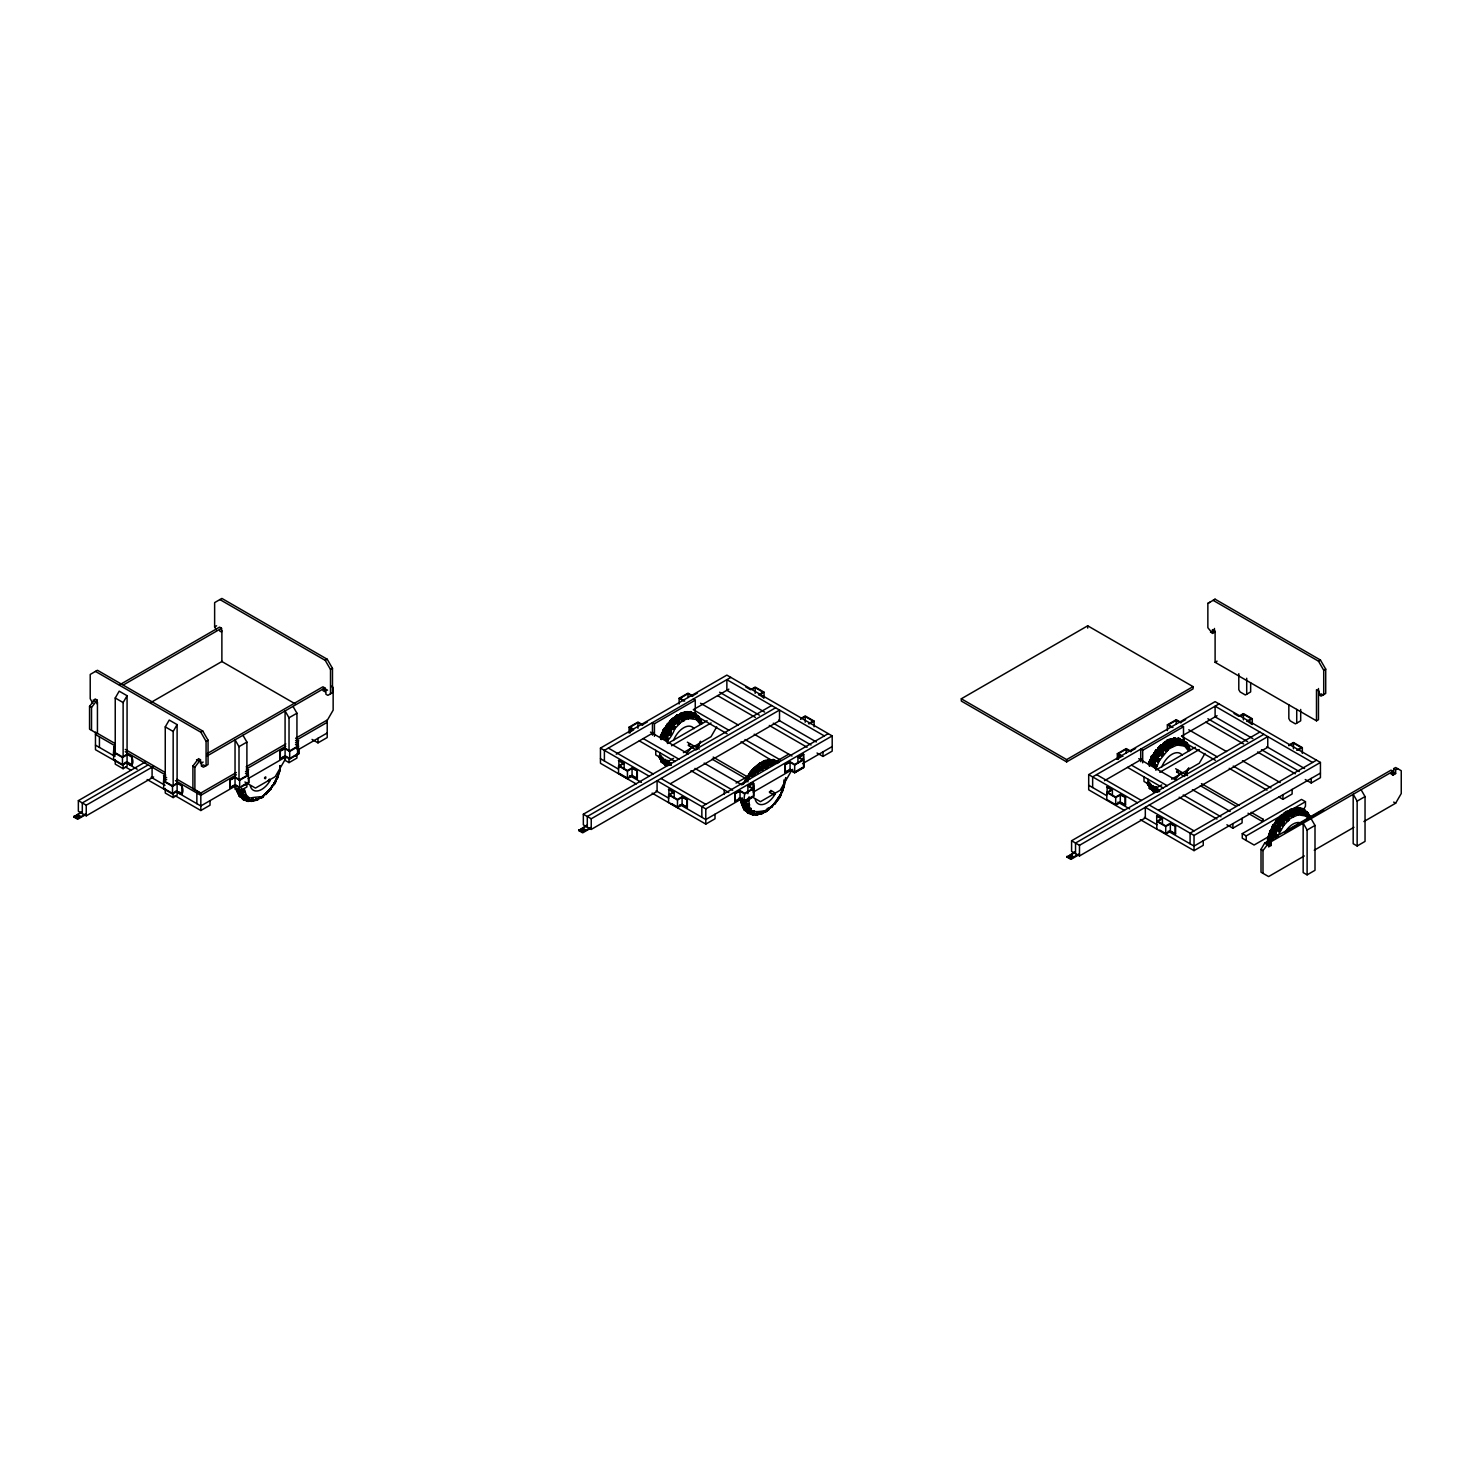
<?xml version="1.0" encoding="UTF-8"?>
<svg xmlns="http://www.w3.org/2000/svg" width="1475" height="1475" viewBox="0 0 1475 1475"><rect width="100%" height="100%" fill="white"/><g stroke="black" fill="none" stroke-linecap="round" stroke-linejoin="round"><path stroke-width="1.5" d="M252.889 801.072L250.916 801.349L253.405 801.091M687 712.222L687.129 713.218L687 712.222L685.008 713.033M1175.243 738.754C1177.732 738.606 1170.339 738.938 1175.114 738.182L1173.104 738.459L1175.593 738.219L1173.252 739.565M1294.589 808.761L1296.58 808.06L1294.054 808.724M1296.212 809.001L1294.22 808.466C1290.607 811.416 1305.449 809.406 1299.346 807.968C1304.324 811.711 1305.172 807.157 1310.408 818.164L1309.726 815.657L1310.759 817.943M668.267 760.676L668.009 761.985L666.184 761.967C670.535 763.976 665.741 757.615 666.073 762.335L668.267 760.676L667.954 762.483L666.073 762.335L666.792 760.27L668.267 760.676L671.199 764.345L669.281 764.843L664.893 759.109M1156.511 787.207L1156.253 788.517L1154.427 788.517C1158.778 790.526 1153.985 784.147 1154.317 788.867L1156.511 787.207L1156.197 789.033L1154.317 788.867L1155.036 786.802L1156.511 787.207L1159.424 790.877L1157.506 791.374L1153.118 785.64M741.058 798.547L741.759 804.354L741.022 799.413L741.003 802.455C743.4 803.101 739.436 800.98 741.022 799.413L742.736 805.11M259.36 798.399C272.58 795.449 245.477 797.33 247.192 799.542L249.164 799.192L249.072 797.625L246.233 794.988L244.149 788.553M669.484 763.349L669.207 765.23L671.199 764.898L671.107 763.312L669.484 763.349L669.207 765.23M741.151 800.151L741.058 802.4L742.331 802.363M1157.727 789.899L1157.451 791.762L1159.442 791.43L1159.35 789.844L1157.727 789.899L1157.451 791.762M666.718 764.677L665.096 763.165L664.819 764.419L666.718 764.677L665.096 763.165L664.819 764.419L668.507 765.47M1152.713 791.559L1154.667 791.872L1149.633 788.092L1147.993 782.358L1151.09 789.217L1149.338 788.424L1149.726 787.3L1154.206 791.891L1152.971 791.19M1187.301 746.055L1185.697 742.57L1187.449 743.363L1187.043 744.488L1182.323 739.51L1184.278 740.634L1182.102 739.915L1184.075 740.229L1176.036 738.68L1181.77 741.427C1181.346 738.514 1185.882 742.607 1181.825 740.579L1183.724 740.837M701.473 724.078C702.34 713.292 679.477 714.25 673.301 727.175C671.494 730.826 676.158 729.037 675.292 726.677L673.301 727.175L666.073 739.565L666.737 741.483L668.249 740.21L668.009 738.256L666.073 739.565L668.009 738.256L666.184 739.51L666.737 741.483L668.249 740.21L667.954 738.33L667.364 743.05M278.959 771.112L279.439 772.365L280.066 769.249L276.765 778.523L278.203 776.919L277.964 775.426L273.576 784.553L275.069 783.446L275.272 781.603L269.556 789.973L270.976 789.42L271.64 787.373L264.984 794.417L266.219 794.435L267.307 792.352L260.374 798.086L262.827 796.666C242.398 806.972 239.448 794.232 244.186 800.04L238.858 795.375L236.424 787.871M784.258 781.861C780.717 795.394 783.52 799.192 761.635 813.131L763.608 812.448L761.635 813.131M1268.592 837.118L1267.246 843.239M673.301 727.175L673.172 729.314L674.923 728.632L673.116 729.388L673.301 727.175C678.924 724.446 666.94 745.447 666.184 739.51M1306.868 812.817L1308.417 813.204L1308.012 814.329L1306.666 812.412L1308.417 813.204M1181.899 741.04L1181.77 741.427M1302.868 810.881L1304.582 811.545M277.853 776.827L277.964 775.426L277.263 778.708L278.498 775.555L276.765 778.523L279.881 769.858L279.808 765.672L279.881 769.858M1269.625 832.066L1270.215 830.702L1269.514 833.983L1271.727 829.319M686.188 713.236L686.926 712.333L684.216 713.457L685.008 712.093L686.834 712.757L679.533 714.822L674.112 718.767L664.727 730.457L661.206 739.491L670.295 724.815L675.347 719.487L686.926 712.333L685.008 712.093C681.376 715.025 696.237 713.015 690.134 711.577C695.168 715.209 696.808 711.024 701.897 723.561L697.454 716.02L699.205 716.832C699.205 719.874 695.665 713.808 699.205 716.832M1174.432 739.768L1175.169 738.883L1172.459 739.989L1173.252 738.625L1175.077 739.288L1167.776 741.353L1162.355 745.317L1152.971 756.988L1149.449 766.041L1158.539 751.365L1163.591 746.018L1175.169 738.883L1173.252 738.625C1169.62 741.575 1184.48 739.565 1178.378 738.127L1177.603 739.03L1183.817 740.597L1187.652 744.193L1190.141 750.093L1185.697 742.57L1187.449 743.363M662.386 738.09L662.847 736.007L662.625 738.09L662.57 735.951L661.095 737.334L661.206 739.491L662.847 736.007L661.39 737.389M1150.629 764.622L1151.09 762.538L1150.869 764.64L1150.813 762.483L1149.338 763.884L1149.449 766.041L1151.09 762.538L1149.633 763.921M1271.597 834.463L1270.418 835.883L1271.8 832.342L1270.418 835.883L1271.597 834.463C1273.036 826.756 1269.625 848.697 1268.187 840.861L1269.662 839.404L1268.961 842.815L1268.518 840.805C1271.819 827.254 1280.521 813.702 1294.165 808.89L1296.138 808.724L1294.22 809.406M277.152 778.081L275.493 781.51L275.714 779.427M698.837 743.677L697.528 747.198L699.168 743.769L697.528 747.198L699.168 743.769L697.214 747.051L698.062 745.225M1187.08 770.208L1185.771 773.73L1187.412 770.3L1185.771 773.73L1187.412 770.3L1185.457 773.601L1186.287 771.775M700.441 719.947L701.178 721.791L700.514 719.265L701.547 721.552L700.791 719.671L701.178 721.791L699.851 720.261M1309.653 816.32L1310.113 817.722M279.789 770.3L280.232 766.17M744.396 782.93L745.723 779.408L744.082 782.838M749.134 796.795L747.77 801.533L746.387 800.372L747.88 798.399L748.821 799.634L749.374 805.147L748.728 806.548L747.069 805.866L748.194 803.783L749.429 804.631C747.567 818.09 772.181 807.028 766.097 811.748L764.327 811.987M771.112 791.19C763.608 792.296 783.76 797.588 770.835 790.379M784.497 784.718L783.465 788.203C785.511 779.63 783.096 792.075 783.391 786.083L782.856 790.176L785.198 780.238M1267.67 843.718L1267.633 841.598L1267.67 843.718C1265.882 823.271 1297.963 800.317 1304.785 810.457M1268.039 845.249L1269.662 839.404L1268.187 840.861L1268.648 842.926L1269.477 841.617M1270.491 841.838L1270.141 845.157L1271.284 843.7M240.609 796.574L239.466 795.062L240.812 796.998L239.061 796.205L237.715 790.139L240.609 796.574L243.928 799.671M676.564 716.647L675.439 716.352L678.113 715.467L677.136 714.859L675.697 716.85L684.308 712.333L675.439 716.352L678.906 714.619L668.507 723.838L660.892 737.039L664.248 728.171L660.302 737.611L661.501 734.495L660.302 737.611L661.501 734.495L660.413 735.693M742.773 799.69L742.349 800.796C739.731 796.445 743.824 804.281 742.017 797.828L743.087 806.641L741.925 805.092C742.644 800.483 748.341 814.347 744.045 809.793L744.451 808.65L748.913 813.241C755.218 816.394 762.335 813.905 767.811 810.254L765.986 811.379M745.576 810.162L744.451 808.65L744.045 809.793L742.257 804.834L741.538 798.989L742.017 801.017L742.478 799.892M1270.104 833.412L1273.46 824.562L1271.727 827.549L1273.46 824.562L1273.146 826.369C1274.345 822.276 1284.891 810.918 1281.148 816.413L1279.839 816.615L1282.199 814.513L1280.171 817.058L1282.494 814.993L1280.724 815.841M1308.012 814.329L1310.206 818.164L1306.002 813.573C1294.349 809.038 1283.987 820.469 1278.493 829.466C1275.23 829.688 1275.949 841.248 1275.396 835.901L1277.221 834.629C1277.645 839.552 1277.793 831.605 1275.303 835.938L1277.166 834.703L1277.479 836.436L1284.024 825.097L1288.542 820.358L1289.15 818.533L1287.269 818.441L1286.661 820.801L1293.28 816.91L1294.073 815.325L1292.358 814.716L1291.399 816.984L1292.948 817.168L1298 814.901L1298.885 813.647L1297.465 812.541L1296.23 814.569L1305.578 815.933L1308.417 818.551L1309.431 816.228L1309.726 818.367M665.962 731.158L666.221 729.074L664.266 732.43L666.221 729.074L664.266 732.43L665.76 731.047M1154.206 757.707L1154.464 755.606L1152.51 758.98L1154.464 755.606L1152.51 758.98L1154.003 757.578M1274.972 827.42L1273.478 828.821L1275.432 825.447L1273.681 826.682L1273.718 828.913L1275.635 825.594L1271.837 834.481M1295.4 809.609L1296.138 808.724L1293.428 809.83L1294.22 808.466L1296.046 809.13L1288.007 812.541L1288.726 810.808C1295.622 809.185 1279.857 820.764 1283.213 814.827L1285.241 814.2L1275.174 827.549M238.231 792.241L237.401 790.397L238.12 793.052L236.94 791.503C236.996 787.484 238.968 796.26 237.272 791.245M660.247 757.947L659.436 756.085L660.136 758.74L658.975 757.191C659.694 752.6 665.391 766.465 661.095 761.893L661.501 760.768L666.221 765.746L661.39 761.561L659.749 755.827C657.703 756.822 662.128 760.492 659.307 756.933M743.953 806.364L743.031 806.751L742.386 803.986L743.492 805.534M1148.49 784.479L1147.679 782.617L1148.38 785.272L1147.2 783.741C1147.255 779.722 1149.228 788.48 1147.55 783.465M247.468 797.662C247.062 802.603 240.628 791.098 241.771 788.369M1300.378 810.254L1299.346 811.508L1300.378 810.254L1298.664 809.498L1297.705 810.826L1299.346 811.508L1300.286 809.867M1299.143 808.742L1301.042 808.927L1297.004 808.521L1298.535 808.208M1268.039 837.044L1267.412 840.142M274.35 783.041L274.018 784.847L275.751 781.842L269.759 789.18M277.872 776.587L273.576 784.553L275.272 781.603M779.925 796.961L780.736 795.431L778.56 798.141L782.119 791.669L781.013 793.126M785.382 779.814L785.806 777.602M753.651 814.292L751.42 814.053M772.55 760.197L774.781 760.436L772.55 760.197C773.803 760.381 776.311 760.953 773.084 759.478L774.652 760.602L773.084 759.478L772.31 760.399L774.836 760.197L767.166 761.34L767.959 759.994C774.596 759.883 758.74 766.889 762.464 762.335C769.36 760.694 753.596 772.273 756.952 766.336L758.98 765.709L751.088 775.887M675.2 726.806L674.794 728.724L679.33 723.967L679.938 722.16L678.058 722.049L677.449 724.428L684.068 720.519L684.842 718.952L683.146 718.325L682.188 720.611L688.788 718.509L689.673 717.274L688.253 716.168L687.018 718.196L696.366 719.542L700.109 724.151M700.514 741.243L697.085 749.134M1188.758 767.774L1185.328 775.684M769.784 760.639C760.768 760.197 752.508 771.019 747.678 778.339L747.456 780.441L749.171 776.956L747.419 778.192L747.456 780.441L749.374 777.122L746.018 781.805M757.873 771.812L758.39 769.655L757.873 771.812L758.39 769.655L756.38 770.282L755.938 772.476L757.873 771.812C762.722 766.576 770.153 761.229 777.583 763.423M251.432 800.28L253.995 799.966M670.295 724.815L670.793 722.879L668.415 725.847L670.793 722.879L668.415 725.847L670.166 724.612M753.246 772.716L753.743 770.78L751.365 773.73L753.743 770.78L751.365 773.73L753.117 772.494M1158.539 751.365L1159.037 749.411L1156.658 752.379L1159.037 749.411L1156.658 752.379L1158.41 751.144M1279.507 821.206L1280.005 819.252L1277.627 822.22L1280.005 819.252L1277.627 822.22L1279.378 820.985M276.028 779.538L275.493 781.51L276.821 777.989M784.774 783.87L783.87 785.862L784.497 782.819L779.74 796.85L775.703 802.75L769.729 808.06M757.062 813.37L756.306 814.274L758.242 814.513L758.98 813.555L756.306 814.274L763.737 812.172M1155.607 769.581L1159.35 760.676L1167.573 750.517L1168.182 748.692L1166.301 748.581L1165.693 750.959L1172.312 747.069L1173.086 745.483L1171.39 744.875L1170.431 747.143L1171.98 747.327L1177.032 745.059L1177.917 743.806L1176.497 742.699L1175.262 744.728L1184.609 746.092L1188.352 750.683M1269.643 832.564L1268.021 840.418M1271.542 838.335C1275.727 824.525 1288.8 805.811 1305.32 810.955L1305.928 812.559C1290.017 807.581 1277.424 825.613 1273.386 838.925L1271.966 840.363L1271.542 838.335L1272.98 836.933L1273.386 838.925L1271.763 840.455L1271.303 838.39C1275.193 835.274 1269.662 838.427 1271.763 840.455M1179.484 739.27L1177.603 739.03L1178.378 738.127L1179.945 739.252L1171.187 739.159L1158.871 746.774L1161.526 745.152M1300.452 809.111L1299.217 808.392C1296.046 805.055 1281.259 816.081 1286.366 811.25L1287.325 811.84L1284.651 812.725L1285.776 813.038M668.507 723.838L662.994 731.416L665.778 727.286M696.772 748.968L699.906 742.294M745.465 780.847L747.198 776.071L743.345 784.313M779.74 796.85L780.257 795.191M1154.022 753.817L1151.237 757.947L1151.44 756.122L1152.934 754.997L1148.546 764.142L1149.744 761.045L1148.546 764.142L1149.744 761.045L1148.656 762.225M1185.015 775.5L1188.149 768.825M1272.206 827.807L1277.719 820.229M682.962 712.609L691.609 712.056L689.489 712.093L694.338 713.365L699.058 719.523M749.577 773.545L751.66 770.946L749.577 773.545L751.66 770.946L750.056 771.997M774.135 763.995L765.986 766.447L760.953 770.116C765.912 769.747 757.117 769.968 757.818 773.416M1266.878 842.797L1267.633 841.598L1267.302 843.829M664.156 760.123L663.584 761.635L662.091 760.528L662.754 759.035L663.768 761.284L662.552 759.348L664.156 760.123L663.584 761.635L662.091 760.528L662.754 759.035L668.359 765.285L666.663 765.562L663.363 762.483L661.279 757.892L663.16 757.91M1152.399 786.654L1151.828 788.166L1150.334 787.06L1150.998 785.567L1152.012 787.816L1150.795 785.88L1152.399 786.654L1151.828 788.166L1150.334 787.06L1150.998 785.567L1156.603 791.835L1154.907 792.093L1151.606 789.033L1149.523 784.423L1151.403 784.442M776.44 761.967L776.68 761.543M699.758 721.072L700.146 719.966L700.865 722.639M1188.002 747.604L1188.389 746.516L1189.569 748.046L1188.758 745.815L1189.422 748.323C1188.076 745.299 1188.776 745.778 1188.795 749.429L1188.278 747.309L1189.108 749.171M671.641 719.56L671.014 721.201C664.524 725.645 677.67 713.218 671.936 720.021L670.627 720.242L673.282 718.62M755.938 766.041L750.498 771.757M675.347 719.487L676.029 717.809L674.001 718.454L673.467 720.464L676.029 717.809L673.467 720.464L674.001 718.454L676.085 718.141L673.356 720.169L675.292 719.192M758.297 767.387L758.98 765.709L756.417 768.364L756.952 766.336L759.035 766.041L756.306 768.069L758.242 767.092M1163.591 746.018L1164.254 744.359L1162.245 744.986L1161.71 746.995L1164.254 744.359L1161.71 746.995L1162.245 744.986L1164.328 744.672L1161.599 746.719L1163.535 745.723M1284.559 815.859L1285.241 814.2L1282.678 816.837L1283.213 814.827L1285.297 814.532L1282.568 816.56L1284.504 815.564M272.156 786.23C268.966 791.208 276.212 781.234 271.916 786.028L273.594 784.792L271.216 787.705M776.44 801.515L779.04 796.463M747.899 776.311L749.761 772.974L747.899 776.311L749.761 772.974L747.899 776.311L736.08 783.059M248.132 801.441L248.906 800.519L246.565 800.317L248.777 800.943C243.375 800.704 249.957 799.524 248.132 801.441L246.38 800.722L255.322 800.409L253.977 800.704M760.289 813.997L751.365 814.311L753.117 815.03C754.02 813.094 748.065 814.735 755.384 813.536M692.568 714.896L691.793 713.255C677.873 713.734 668.396 726.751 663.363 738.459L665.17 739.178C669.65 726.714 686.41 706.746 699.906 719.136L699.408 717.643M745.502 781.492L751.457 771.738L761.874 762.501L753.909 768.567L756.233 766.502M781.252 793.495L771.609 807.046L773.896 804.133L771.609 807.046L773.896 804.133L772.402 805.719M1156.75 750.388L1151.754 756.288L1149.136 763.571L1156.75 750.388L1167.149 741.151L1166.006 741.353M1154.907 758.113L1151.606 764.99L1153.413 765.728C1158.428 753.836 1170.247 737.74 1184.96 742.718L1184.333 741.114C1171.888 736.265 1160.807 748.507 1154.907 758.113L1156.603 759.09M1154.427 766.06L1156.197 764.861L1156.492 766.742L1155.036 767.903L1154.427 766.06L1156.253 764.788L1154.98 768.033L1154.427 766.06L1156.253 764.788L1156.492 766.742L1154.98 768.033L1154.317 766.097C1157.525 749.447 1186.453 732.577 1189.698 750.609M778.745 762.372L777.491 760.842L778.523 761.967L774.191 760.621M695.481 714.287L693.232 714.416L694.633 715.541L695.628 714.748L694.19 713.55L695.628 714.748L693.232 714.416L695.481 714.287L693.729 713.642M767.811 766.834L766.097 766.226L765.138 768.493L767.018 768.42L767.811 766.834L766.097 766.226L765.138 768.493L766.687 768.696M771.019 764.308C769.047 768.77 770.927 761.708 772.623 765.156M270.718 789.162L269.556 789.973L271.64 787.373L264.744 794.472M667.548 723.856C664.764 727.783 670.572 719.118 666.626 725.645L673.522 718.546M1155.792 750.388C1153.007 754.315 1158.815 745.668 1154.87 752.176L1161.765 745.078M1276.318 820.487L1277.553 819.031L1275.432 821.686L1276.834 820.948M743.031 783.999L744.469 782.395M663.51 729.756L664.69 728.466L662.515 731.176L663.916 729.996M1271.727 827.549L1273.902 824.838L1272.722 826.129M259.489 797.219L258.733 798.196M783.114 788.166L784.147 784.737M266.459 793.144L268.929 790.545L261.001 797.791M97.129 733.554L89.551 729.185L89.551 706.378L95.156 698.966L97.129 700.09L97.129 703.907M91.524 730.309L91.524 707.502L97.129 700.09M115.234 755.016L115.234 698.007L119.18 691.167L127.071 695.721L127.071 766.428L123.126 768.715L115.234 764.142L115.234 759.588M123.126 757.302L123.126 702.561L127.071 695.721M165.255 781.621L165.255 726.898L169.219 720.058L177.111 724.612L177.111 795.32L173.165 797.588L165.255 793.034L165.255 788.48M173.165 786.193L173.165 731.453L177.111 724.612M236.369 772.513L200.489 793.218L192.912 788.848L192.912 766.041L198.517 758.629L200.489 759.772L200.489 763.571L203.126 762.059M194.884 789.992L194.884 767.184L200.489 759.772M285.744 758.445L275.198 776.68L255.452 788.092L244.924 782.008M680.768 715.541L681.524 714.213L679.496 714.435L678.795 716.168L681.524 714.213L678.795 716.168L679.496 714.435L681.505 714.601L678.777 715.817L680.786 715.172M716.703 726.898L711.061 736.67L683.404 752.637M763.718 763.423L764.474 762.114L761.745 764.068L762.464 762.335L764.456 762.501L761.727 763.7L763.737 763.073M790.711 772.033L780.183 790.268L760.436 801.681L751.66 796.611M1169.011 742.072L1169.767 740.763L1167.739 740.966L1167.038 742.699L1169.767 740.763L1167.038 742.699L1167.739 740.966L1169.749 741.132L1167.02 742.349L1169.03 741.722M1204.946 753.448L1199.304 763.22L1171.648 779.187M1304.324 855.942L1268.592 876.574L1261.014 872.204L1261.014 849.397L1264.647 843.128L1266.619 841.985L1268.592 843.128L1268.592 846.927L1271.229 845.415L1271.229 841.617L1393.027 771.296L1393.027 775.094L1391.036 773.951L1393.672 772.439L1395.645 773.564L1395.645 769.766L1397.636 768.622M1262.987 873.347L1262.987 850.54L1268.592 843.128M1289.98 811.914L1290.736 810.605L1288.007 812.541L1288.726 810.808L1290.717 810.992L1287.988 812.19L1289.998 811.563M1303.199 810.162L1305.467 806.253L1305.467 801.699L1301.503 799.413L1242.263 833.633L1242.263 838.187L1254.1 845.028L1269.901 835.901M1363.896 821.557L1395.645 803.211L1401.25 793.532L1401.25 770.724L1395.645 767.498L1393.672 768.622L1393.672 772.439M253.258 800.925L254.05 799.579M758.242 814.513L759.035 813.149L756.417 813.85L758.98 813.555M267.417 792.13L269.132 790.821L264.984 794.417L266.035 794.122M754.592 767.461L752.305 770.374L754.887 767.922M746.885 777.878L745.944 779.316L746.166 777.472L747.143 778.044M1152.159 756.528L1151.237 757.947L1151.44 756.122L1152.436 756.693M664.727 764.64L665.76 765.765M749.374 813.223L747.217 812.504L749.171 813.628M746.461 777.638L756.472 766.428M753.559 775.168L751.642 776.163L764.327 763.939L774.744 761.137L778.228 762.593M771.019 807.692L769.968 807.987L772.292 805.94L765.488 811.785L766.687 809.959M245.034 798.602L244.076 799.468L245.034 798.602L242.785 798.731L243.062 797.477L244.739 798.122L244.076 799.468L242.637 798.288M763.46 762.335L765.23 760.51L762.593 762.059L765.23 760.51L765.802 761.708L762.538 761.653L765.23 760.51L765.802 761.708M769.139 761.118L769.876 760.233L767.166 761.34L769.249 760.731M753.117 815.03L753.891 814.108L752.01 813.868M262.144 796.813C259.748 798.454 267.676 793.31 261.37 797.717L263.914 795.412L262.052 796.445M759.072 764.105L757.173 765.156L759.957 763.571L757.32 765.507L759.865 763.202C761.487 763.866 755.974 765.894 760.104 762.759L758.648 764.751L760.104 762.759L761.063 763.349L758.39 764.253L759.514 764.548M767.129 810.402C764.363 811.785 772.716 807.046 766.336 811.305L768.881 809.001L766.244 810.918L769.028 809.351L767.018 810.033M663.068 762.575L661.445 761.063M745.502 810.494L744.396 808.964M1151.754 756.288L1152.934 754.997L1151.551 756.177M1271.966 840.363L1272.796 836.97L1273.386 838.925M750.572 772.476L752.729 770.19M770.724 792.001L769.729 792.425M1276.76 820.247L1282.734 814.919M1164.476 742.552C1168.919 739.454 1160.475 745.852 1165.379 741.409L1166.338 741.999L1163.683 742.884L1164.807 743.197M1147.052 783.004L1151.016 789.42L1149.689 787.595M1160.475 745.447L1161.231 744.672L1159.756 746M1289.722 810.808C1295.658 808.097 1287.343 809.793 1290.182 810.383M748.71 778.947L747.217 780.33L747.419 778.192L749.374 777.122M239.429 795.375L240.738 797.182L239.632 795.633M746.276 777.528L747.641 776.366M237.825 793.071L237.364 791.688M659.86 758.758L659.399 757.376M742.81 806.659L742.349 805.258M1148.103 785.308L1147.642 783.907M684.953 712.517L686.299 712.831M1173.197 739.049L1174.543 739.381M1294.165 808.89L1295.511 809.222M255.968 799.985L258.678 799.266L256.005 800.409L255.433 799.21L258.623 798.86C251.174 803.23 261.61 796.279 255.544 799.763C261.812 797.053 249.847 802.99 247.247 799.155C249.625 799.542 249.773 796.611 247.431 798.196L249.164 799.192L247.247 799.155M685.082 713.587L687 712.628L682.298 713.089C679.237 715.375 683.054 711.374 681.192 714.693L682.851 713.808L680.952 713.992M672.231 718.915L677.265 715.228M1281.443 815.288L1288.136 810.992M243.725 800.077L242.49 798.547L247.026 800.298M761.653 813.555L760.971 813.997C758.888 811.25 766.097 812.024 761.008 813.905L760.399 812.799L761.008 813.905L763.663 812.854C755.016 817.058 745.281 809.738 746.534 800.151L747.77 801.533L746.534 800.151M676.232 716.002L677.892 714.933M1285.444 812.393L1286.477 811.619M768.383 760.676L762.593 762.059L765.193 760.584M1173.326 740.137L1175.243 739.159C1154.132 743.474 1179.982 735.472 1168.753 740.966M1289.574 810.273L1291.455 809.074L1292.063 810.199M238.397 791.079L238.047 793.163L238.268 790.821M743.031 806.751L744.469 806.124L743.031 806.751L742.699 803.728L741.925 805.092L743.216 805.829M216.401 629.972L214.631 626.93L216.604 625.787M119.383 684.953L219.572 627.115L221.545 628.258L221.545 632.056L219.572 630.913M123.328 684.972L221.545 628.258M150.727 702.598L222.19 661.335M113.409 754.555L113.907 746.663L113.575 759.957M113.575 752.361L122.462 757.486L127.071 754.831C134.852 753.872 134.852 771.407 127.071 762.428L122.462 765.101L95.469 749.706L95.469 732.208L115.345 743.695M153.64 776.938L86.251 815.841L78.359 811.268L78.359 800.63L145.748 761.727M95.469 671.402L200.821 732.208L202.794 731.084L208.049 740.192L208.049 764.529L203.439 767.184L201.467 766.041L201.467 762.243M219.904 599.569L325.238 660.376L327.21 659.233L332.483 668.359L332.483 692.678L327.874 695.352L325.901 694.209L325.901 690.411L323.265 688.88M147.721 765.156L82.305 802.916L82.305 813.555M78.359 800.63L86.251 805.203L153.64 766.281M85.605 814.698L77.696 819.252L73.75 816.984L81.641 811.656M73.75 816.984L81.641 812.412M206.076 765.672L206.076 741.335L208.049 740.192M330.511 693.822L330.511 669.503L332.483 668.359M73.75 816.21L77.696 818.496L85.605 813.942M163.614 788.848L163.946 775.555L163.448 783.428M207.035 753.707L322.933 686.797L324.906 687.94L324.906 691.738L322.933 690.595M207.053 755.993L324.906 687.94M166.693 779.482L163.614 781.252L172.501 786.378L177.111 783.723C184.891 782.764 184.891 800.298 177.111 791.319L172.501 793.974L147.15 779.538M201.467 766.041L203.439 764.898L205.412 766.041M239.005 780.293L239.005 746.663L246.897 742.091L242.951 735.251M289.026 751.42L289.026 717.772L296.936 713.218L292.99 706.378M177.111 790.747L172.501 793.421L164.61 788.848M246.141 766.853L285.855 743.935M295.608 738.293L327.542 719.855L333.147 710.176L333.147 687.368L331.174 686.225M236.369 774.781L200.821 795.32L175.451 780.662M246.233 769.083L285.744 746.276M295.608 740.579L327.21 722.326M248.206 769.471L248.538 782.764L239.651 787.908L235.041 785.235L229.787 787.705L229.787 780.109L235.041 777.067L239.651 779.722L247.56 775.168M298.245 740.579L298.577 753.891L289.69 759.017L285.081 756.362L279.808 758.832L279.808 751.217L285.081 748.175L289.69 750.849L297.581 746.276L297.581 753.891M229.787 780.109L235.041 777.638L239.651 780.293L248.538 775.168L245.477 773.398M245.532 771.591L248.703 769.747M279.808 751.217L285.081 748.747L289.69 751.42L298.577 746.276L295.498 744.506M295.553 742.699L298.743 740.856M229.787 787.705L235.041 784.663L238.12 786.452M279.808 758.832L285.081 755.79L289.69 758.445L295.608 755.016M236.369 785.438L200.821 805.958L175.451 791.319M248.206 778.597L285.744 756.915M297.581 750.074L327.21 732.983M241.623 786.193L247.56 782.764M174.972 795.597L200.821 810.513L210.022 805.203L210.022 800.63M245.182 784.903L248.869 782.764L248.869 778.21M295.221 756.011L298.909 753.891L298.909 749.318M312.036 739.418L317.992 742.865L327.21 737.537L327.21 720.058M239.005 746.663L235.041 739.823L235.041 789.236L239.005 791.503L246.897 786.949L246.897 782.469M289.026 717.772L285.081 710.932L285.081 760.344L289.026 762.63L296.936 758.058L296.936 753.578M629.087 732.872L629.087 727.175L637.974 722.049L642.584 724.704L647.359 721.957M679.127 703.981L679.127 698.283L688.014 693.158L692.623 695.813L697.398 693.066M630.083 732.872L630.083 727.175L637.974 722.621L642.584 725.276M692.623 696.384L688.014 693.729L680.122 698.283L684.732 700.957M636.223 783.944L600.454 763.294L600.454 748.083L726.862 675.108L832.195 735.914L832.195 751.125L822.976 756.435L817.021 753.006M628.922 732.596L633.697 729.83L629.087 727.175M730.807 677.375L604.4 750.369L604.4 761.008M652.466 735.158L652.466 722.621L654.439 723.746L695.26 700.183L695.26 714.822M616.255 754.168L653.775 732.503M728.834 689.157L693.287 709.696L729.074 730.365M618.892 767.848L618.892 760.252L624.146 763.276L624.146 768.991M624.146 763.276L619.555 765.949L627.447 770.503L632.056 767.848L637.329 770.89L637.329 778.487L632.056 776.016L627.447 778.671L618.56 773.545L618.56 765.949L623.169 763.276L618.394 760.528M752.103 689.415L755.163 687.645L763.073 692.199L758.463 694.872M667.603 743.529L707.115 720.722M618.56 765.949L627.447 771.075L632.056 768.42L637.329 770.89M671.549 745.797L711.061 722.99M764.05 697.915L764.05 692.199L759.441 694.872L763.718 697.915M673.54 758.353L667.603 761.764L655.748 754.923L655.748 750.369M656.652 791.651L591.235 829.429L583.344 824.857L583.344 814.218L771.628 705.511M775.573 707.797L587.29 816.505L587.29 827.143M583.344 814.218L591.235 818.772L779.519 710.065L779.519 720.722L670.517 783.649M590.572 828.286L582.68 832.84L578.735 830.554L586.626 825.244M578.735 830.554L586.626 826M578.735 829.798L582.68 832.084L590.572 827.53M668.931 796.74L668.931 789.125L674.186 792.167L674.186 797.864M674.186 792.167L669.576 794.841L677.486 799.395L682.095 796.74L687.35 799.782L687.35 807.378L682.095 804.908L677.486 807.562L668.599 802.437L668.599 794.841L673.208 792.167L668.433 789.42M800.593 718.62L805.203 715.965L814.089 721.091L814.089 726.788M800.593 719.192L805.203 716.537L813.094 721.091L808.503 723.746M668.599 794.841L677.486 799.966L682.095 797.311L687.35 799.782M809.48 723.746L814.089 721.091M747.917 781.916L747.917 777.731L788.738 754.168M828.249 733.628L701.842 806.622L701.842 817.261M741.999 784.184L745.944 781.916M657.076 791.411L657.076 780.773L705.788 808.89L832.195 735.914M738.68 798.233L744.635 801.681L745.778 803.008L744.801 804.649L743.621 803.138L744.672 801.515L753.522 796.353L753.522 788.756L744.635 793.882L740.026 791.227L740.026 798.823L735.251 801.589L734.753 793.697L740.026 790.655L744.635 793.31L752.527 788.756L747.917 786.083L747.917 793.697M747.917 786.083C759.404 773.066 751.31 805.073 753.19 783.041M797.957 757.21L803.728 754.444L803.562 767.461L794.675 772.605L790.065 769.932L784.792 772.402L784.792 764.806L790.065 761.764L794.675 764.419L802.566 759.865L797.957 757.21L797.957 762.907M734.753 793.697L740.026 791.227M753.688 783.336L748.913 786.083L753.522 788.756M784.792 764.806L790.065 762.335L794.675 764.99L803.562 759.865L798.952 757.21L803.728 754.444M734.753 801.294L740.026 798.252L744.635 800.907L752.527 796.353M784.792 772.402L790.065 769.36L794.675 772.033L802.566 767.461M736.08 801.294L740.026 799.008M741.335 799.008L705.788 819.547L679.957 804.631M753.19 792.167L792.702 769.36M802.566 763.663L832.195 746.553M652.134 793.126L705.788 824.101L715.006 818.772L715.006 814.218M961.313 698.781L1087.702 625.806L1193.054 686.631L1193.054 688.899L1066.646 761.893L961.313 701.067L961.313 698.781L1066.646 759.607L1193.054 686.631M1214.441 628.461L1214.441 632.277L1212.468 633.402L1207.859 627.705L1207.859 603.386L1209.832 602.242M1318.466 688.53L1318.466 719.689L1316.493 720.832L1316.493 689.673L1319.111 691.185L1319.111 694.983L1321.102 696.126L1325.712 693.471L1325.712 669.134L1320.438 660.026L1215.105 599.2L1213.132 600.343L1318.466 661.15L1323.72 670.277L1323.72 694.614M1207.859 603.386L1215.105 599.2M1210.496 632.277L1212.468 631.134L1214.441 632.277M1212.468 633.402L1212.468 629.604L1215.105 631.134L1215.105 662.293L1217.078 661.15M1117.331 759.422L1117.331 753.707L1126.218 748.581L1130.827 751.236L1135.602 748.489M1167.37 730.531L1167.37 724.833L1176.257 719.689L1180.867 722.363L1185.642 719.597M1118.327 759.422L1118.327 753.707L1126.218 749.153L1130.827 751.808M1180.867 722.916L1176.257 720.261L1168.366 724.833L1172.957 727.488M1124.466 810.476L1088.697 789.826L1088.697 774.615L1215.105 701.639L1320.438 762.446L1320.438 777.657L1311.22 782.985L1305.264 779.538M1117.165 759.127L1121.94 756.38L1117.331 753.707M1219.051 703.925L1092.643 776.901L1092.643 787.539M1140.71 761.69L1140.71 749.153L1142.682 750.296L1183.503 726.733L1183.503 741.353M1104.498 780.699L1142.019 759.035M1181.53 736.228L1217.078 715.707M1318.466 661.15L1320.438 660.026M1107.135 794.38L1107.135 786.783L1112.39 789.826L1112.39 795.523M1106.803 800.077L1106.803 792.481L1111.412 789.826L1106.637 787.06M1112.39 789.826L1107.78 792.481L1115.69 797.035L1120.299 794.38L1125.572 797.422L1125.572 805.018L1120.299 802.547L1115.69 805.221L1115.69 797.606L1106.803 792.481M1240.346 715.965L1243.407 714.177L1251.316 718.749L1246.707 721.404M1323.72 670.277L1325.712 669.134M1155.847 770.061L1195.358 747.253M1115.69 797.606L1120.299 794.951L1125.572 797.422M1159.793 772.328L1199.304 749.54M1252.293 724.446L1252.293 718.749L1247.684 721.404L1251.962 724.446M1161.765 784.884L1155.847 788.295L1143.992 781.455L1143.992 776.901M1319.111 694.983L1321.102 693.84L1323.075 694.983M1144.877 818.201L1079.479 855.961L1071.588 851.388L1071.588 840.75L1259.871 732.043M1263.817 734.329L1075.533 843.036L1075.533 853.675M1071.588 840.75L1079.479 845.322L1267.763 736.615L1267.763 747.253L1158.76 810.181M1078.815 854.818L1070.924 859.372L1066.978 857.104L1074.869 851.776M1066.978 857.104L1074.869 852.532M1066.978 856.33L1070.924 858.616L1078.815 854.062M1156.843 828.968L1156.677 815.952L1162.429 818.717L1162.429 824.414M1288.837 745.152L1293.446 742.497L1302.333 747.622L1302.333 753.338M1162.429 818.717L1157.82 821.372L1165.729 825.926L1170.339 823.271L1175.593 826.313L1175.593 833.91L1170.339 831.439L1165.729 834.094L1165.729 826.498L1156.843 821.372L1161.452 818.717L1156.677 815.952M1288.837 745.723L1293.446 743.068L1301.337 747.622L1296.728 750.296M1165.729 826.498L1170.339 823.843L1175.593 826.313M1297.723 750.296L1302.333 747.622M1316.493 760.178L1190.085 833.154L1190.085 843.792M1145.319 817.943L1145.319 807.304L1194.031 835.44L1320.438 762.446M1320.438 773.103L1194.031 846.078L1168.2 831.163M1140.378 819.658L1194.031 850.633L1203.25 845.322L1203.25 840.75M1226.905 824.765L1232.879 828.212L1242.097 822.884L1242.097 818.33M1278.936 797.035L1282.918 799.321L1292.118 794.011L1292.118 789.438M1242.263 833.633L1246.209 835.901L1305.467 801.699M1271.229 845.415L1269.256 844.272L1269.256 840.473L1391.036 770.153L1393.027 771.296M1286.661 831.181L1323.591 809.849M1393.027 775.094L1395.645 773.564M1307.108 830.019L1303.162 823.179L1303.162 872.592L1307.108 874.859L1307.108 830.019L1314.999 825.447L1311.054 818.607M1357.148 801.128L1353.183 794.288L1353.183 843.7L1357.148 845.986L1357.148 801.128L1365.039 796.574L1361.093 789.733M1314.262 850.208L1353.958 827.291M1307.108 874.859L1314.999 870.305L1314.999 825.447M1357.148 845.986L1365.039 841.414L1365.039 796.574M751.771 776.311L753.651 775.315L751.642 776.163M236.018 788.867L237.346 788.775M741.372 802.271L741.003 800.243M746.018 810.457L744.949 808.964M1151.311 789.107L1149.726 787.3L1149.338 788.424L1150.869 788.812M239.485 792.536L238.047 793.163L238.987 792.776M760.713 762.722L772.273 759.717L777.288 761.247M760.215 763.128L767.258 760.215M1165.508 741.778L1177.566 738.367M1288.081 812.043L1290.404 811.066M763.921 761.893C768.825 759.975 759.607 762.298 765.248 760.934M1309.431 816.228C1307.053 820.524 1308.749 814.477 1310.537 817.906L1307.993 816.855L1309.099 818.312M660.302 756.528L660.081 758.851M1148.546 783.059L1148.324 785.401M1170.542 739.565L1167.887 740.69L1170.486 739.233M671.107 763.312L669.466 763.884L671.199 764.345M1159.35 789.844L1157.709 790.416L1159.424 790.877M767.166 808.466L769.249 808.153M1171.187 739.159L1172.533 738.864M1292.174 809.001L1293.52 808.706M248.943 801.202L250.473 800.888L242.177 798.436L238.378 793.9L238.858 795.375M772.273 759.717L770.743 760.031L776.901 761.819M753.928 814.772L755.458 814.477C748.507 813.758 745.317 806.456 745.428 800.206M1180.184 739.952L1181.862 739.694L1188.149 745.668L1187.652 744.193M751.31 813.186L749.613 813.444L746.313 810.383L743.529 799.985M1301.153 809.793L1302.849 809.535L1309.118 815.509L1308.62 814.034M1178.248 738.551L1179.668 738.864M1299.217 808.392L1300.637 808.706M765.912 760.51L772.955 759.902M241.328 796.795L243.135 796.647L246.325 799.597L244.647 799.874L241.328 796.795L238.637 789.549M663.363 762.483L665.17 762.335M746.313 810.383L748.12 810.236M1151.606 789.033L1153.413 788.867M1303.55 809.738L1305.043 810.07M239.263 792.204L241.144 792.222L243.135 796.647M744.23 805.793L746.11 805.811M669.281 764.843L671.199 764.898M1157.506 791.374L1159.442 791.43M767.018 768.42L765.359 768.254L765.986 766.447L767.553 767.111M662.386 762.63L661.501 760.768L661.095 761.893L662.625 762.28M745.336 810.531L744.359 809.443M240.351 796.942L239.374 795.873M1184.075 740.229L1182.102 739.915L1183.817 740.597M695.831 713.697L694.08 712.978L695.573 714.066M761.008 769.95L762.741 770.263M1263.043 819.197L1261.955 821.262L1263.19 819.307L1251.132 812.319M774.799 792.665L773.711 794.712M681.192 714.693L682.298 713.089M1272.575 834.832L1274.382 835.569M1070.629 856.551C1075.718 857.473 1069.854 853.14 1070.592 856.533M1215.105 662.293L1316.493 720.832M1393.672 768.622L1395.645 769.766M1252.293 718.749L1243.407 713.605L1238.797 716.278L1234.022 713.513M1393.672 802.087L1395.645 803.211M1312.529 762.446L1215.105 706.193L1215.105 716.85L1252.883 738.662M1266.804 746.7L1304.582 768.512M1207.878 718.749L1247.629 741.704M1261.531 749.724L1299.291 771.536M1205.886 722.16L1243.646 743.972M1257.567 751.992L1295.327 773.803M1181.53 725.589L1183.503 726.733M1188.776 729.775L1226.536 751.568M1242.448 760.75L1280.208 782.561M1167.37 724.833L1171.98 727.488M1181.549 736.246L1217.318 756.896M1233.229 766.078L1270.989 787.871M1183.54 741.943L1215.345 760.307M1229.247 768.346L1267.007 790.139M1175.593 768.715L1187.523 775.592M1201.443 783.631L1239.203 805.442M1272.427 825.963L1273.404 826.535M1275.875 827.954L1277.571 828.932M1176.497 771.923L1184.443 776.495M1200.337 785.677L1236.124 806.346M1248.034 813.223L1261.955 821.262M1138.737 758.666L1176.497 780.459M1192.408 789.641L1230.168 811.453M1269.256 840.473L1271.229 841.617M1118.327 753.707L1122.936 756.38M1131.509 765.138L1167.297 785.788M1183.19 794.97L1220.95 816.763M1264.647 843.128L1266.619 844.272M1127.545 767.387L1163.314 788.056M1179.207 797.237L1216.967 819.031M1261.014 849.397L1262.987 850.54M1096.589 774.615L1141.373 800.464M1149.265 805.018L1194.031 830.867M1088.697 774.615L1137.409 802.75M1125.572 805.018L1120.299 801.976L1115.69 804.649L1107.78 800.077M1175.593 833.91L1170.339 830.867L1165.729 833.541L1159.793 830.112M1088.697 785.253L1106.582 795.597M1117.958 802.142L1129.629 808.89M1144.342 817.39L1156.99 824.691M764.05 692.199L755.163 687.073L750.554 689.728L745.778 686.981M824.285 735.914L726.862 679.662L726.862 690.3L764.64 712.112M778.56 720.15L816.339 741.962M719.634 692.217L759.385 715.172M773.287 723.192L811.047 745.004M717.643 695.628L755.403 717.422M769.323 725.46L807.083 747.272M803.728 762.04L803.23 754.168M693.287 699.039L695.26 700.183M700.533 703.243L738.293 725.036M754.204 734.218L791.964 756.011M679.127 698.283L683.736 700.957M744.986 739.547L780.754 760.197M695.297 715.412L727.101 733.776M741.003 741.814L775.518 762.778M790.692 770.485L794.675 772.789L803.893 767.461L803.893 762.907M687.35 742.183L699.279 749.06M713.199 757.099L746.977 776.606M747.917 777.731L749.908 778.874M663.215 729.572L664.192 730.143M666.663 731.582L668.359 732.54M688.253 745.373L696.2 749.964M712.093 759.146L745.889 778.653M650.493 732.116L688.272 753.928M704.165 763.11L741.925 784.903M630.083 727.175L633.144 728.945M643.266 738.588L679.053 759.256M694.946 768.42L732.706 790.231M639.302 740.856L675.071 761.506M690.964 770.688L728.742 792.499M608.364 748.083L653.13 773.933M661.021 778.487L705.788 804.336M600.454 748.083L649.166 776.2M637.329 778.487L632.056 775.444L627.447 778.099L619.555 773.545M687.35 807.378L682.095 804.336L677.486 806.991L671.549 803.58M600.454 758.722L618.338 769.047M629.714 775.61L641.385 782.358M656.098 790.858L668.747 798.159M327.21 659.233L221.877 598.426L214.631 602.611L214.631 626.93M325.569 689.083L327.542 690.208M295.442 703.981L221.877 661.519L221.877 630.36M202.794 731.084L97.442 670.258L90.215 674.444L90.215 698.763L92.851 703.335M274.073 782.875L275.069 783.446M115.234 698.007L123.126 702.561M165.255 726.898L173.165 731.453M93.165 700.09L95.156 701.233M196.525 759.772L198.517 760.916M89.551 706.378L91.524 707.502M192.912 766.041L194.884 767.184M125.283 749.429L165.034 772.384M176.963 779.261L200.821 793.034L200.821 810.513M95.469 734.495L115.345 745.981M125.283 751.715L165.716 775.057M132.344 757.302L127.071 754.26L122.462 756.915L114.571 752.361M182.384 786.193L177.111 783.151L172.501 785.806L164.61 781.252M163.448 775.832L166.638 777.675M132.344 764.898L127.071 761.856L122.462 764.529L114.571 759.957M178.862 791.762L182.384 793.79M95.469 745.133L114.995 756.417M125.283 762.354L137.212 769.231M151.132 777.27L165.034 785.308M125.283 766.908L131.257 770.356M1280.189 821.649L1281.72 822.847M1159.221 751.808L1160.751 753.006M753.928 773.158L755.458 774.357M670.978 725.276L672.508 726.474M749.06 813.057L746.534 810.439M662.552 762.593L658.809 756.472M696.938 716.223L693.619 713.163L687.793 712.13L696.089 714.582L696.716 716.168M741.353 803.045L743.842 808.964L747.678 812.541M1285.204 816.357L1286.55 817.74M1164.236 746.497L1165.582 747.899M758.943 767.867L760.289 769.249M675.992 719.966L677.338 721.367M1148.914 781.787L1150.094 783.299M660.671 755.255L661.851 756.767M771.204 764.05L772.292 765.451M1188.094 746.811L1189.237 748.323M1290.588 812.43L1291.75 813.96M1169.62 742.57L1170.781 744.119M764.327 763.939L765.488 765.47M681.376 716.039L682.538 717.587M1295.99 810.125L1296.931 811.748M1175.003 740.284L1175.962 741.907M769.729 761.635L770.669 763.257M686.76 713.753L687.719 715.375M325.238 660.376L330.511 669.503M200.821 732.208L206.076 741.335M238.895 789.291L239.817 791.061L240.794 789.42L241.144 792.222M1301.005 809.628L1301.78 811.268M1180.037 739.786L1180.793 741.427M245.717 798.122L246.491 799.763M237.106 790.102L238.397 792.96M1151.828 789.07L1152.436 790.674M663.584 762.538L664.192 764.124M743.345 807.47L743.842 808.964M1275.396 835.901L1275.949 837.874M783.815 780.054L784.276 782.119M785.548 778.026L785.585 780.183M1311.22 778.413L1311.22 782.985M1300.692 709.438L1300.692 720.832L1295.419 723.875L1290.146 720.832L1288.837 718.546L1288.837 704.866M1296.728 709.438L1296.728 723.119M1293.446 743.068L1293.446 748.765M1282.918 794.767L1282.918 799.321M1250.653 682.833L1250.653 691.941L1245.379 694.983L1240.125 691.941L1238.797 689.673L1238.797 673.706M1246.707 678.26L1246.707 694.227M1246.209 835.901L1246.209 840.473M1243.407 714.177L1243.407 719.892M1232.879 823.658L1232.879 828.212M1194.031 835.44L1194.031 850.633M1176.257 720.261L1176.257 724.059M1175.114 826.59L1175.114 834.205M1170.339 823.843L1170.339 831.439M1147.956 779.187L1147.956 783.741M1142.682 750.296L1142.682 762.833M1126.218 749.153L1126.218 752.951M1125.075 797.717L1125.075 805.313M1120.299 794.951L1120.299 802.547M1087.702 625.806L1087.702 628.092M1079.479 845.322L1079.479 855.961M1066.646 759.607L1066.646 761.893M822.976 751.881L822.976 756.435M805.203 716.537L805.203 722.234M794.675 764.99L794.675 772.605M790.065 762.335L790.065 769.932M785.29 765.082L785.29 772.697M755.163 687.645L755.163 693.342M753.854 791.798L753.854 796.353L743.621 803.138L744.635 793.882M735.251 793.974L735.251 801.589M724.225 789.899L724.225 794.453M705.788 808.89L705.788 824.101M688.014 693.729L688.014 697.528M686.871 800.058L686.871 807.655M682.095 797.311L682.095 804.908M677.486 799.966L677.486 807.562M659.712 752.637L659.712 757.21M654.439 723.746L654.439 736.302M637.974 722.621L637.974 728.318M636.831 771.167L636.831 778.782M632.056 768.42L632.056 776.016M627.447 771.075L627.447 778.671M591.235 818.772L591.235 829.429M317.992 738.293L317.992 742.865M296.936 713.218L296.936 749.097M289.69 751.42L289.69 759.017M289.026 758.132L289.026 762.63M280.305 751.513L280.305 759.109M246.897 742.091L246.897 775.739M239.651 780.293L239.651 787.908M239.005 787.023L239.005 791.503M230.266 780.386L230.266 788M196.857 793.034L196.857 803.672M181.886 786.47L181.886 794.085M173.165 793.034L173.165 797.588M172.501 786.378L172.501 793.974M152.091 767.184L152.091 777.823M131.847 757.597L131.847 765.193M123.126 764.142L123.126 768.715M122.462 757.486L122.462 765.101M99.433 736.781L99.433 747.419M97.442 702.192L97.442 733.352M86.251 805.203L86.251 815.841M1284.578 832.969A16.76 9.68 -60 0 1 1301.337 823.29M1161.71 767.055A16.76 9.68 -60 0 1 1182.249 755.2M1180.35 772.808A16.76 9.68 -60 0 1 1175.04 779.408M775.076 794.158A16.76 9.68 -60 0 1 755.237 799.468M673.467 740.505A16.76 9.68 -60 0 1 694.006 728.668M692.107 746.276A16.76 9.68 -60 0 1 686.797 752.877M270.091 780.57A16.76 9.68 -60 0 1 250.271 785.88M280.213 766.668L280.213 767.756L280.176 765.58L279.844 767.811L280.213 766.668M251.266 800.39L253.258 799.985L252.778 798.768L251.266 800.39C254.198 800.943 252.962 797.44 251.137 799.8L253.184 799.432L251.266 800.39M685.377 711.946L687.368 711.669L685.377 711.946M756.251 813.979L758.242 813.573L757.763 812.338L756.251 813.979C759.183 814.532 757.947 811.01 756.122 813.389L758.15 813.02L756.251 813.979M757.873 814.237L755.882 814.938L757.873 814.237M768.328 759.846L770.319 759.57L768.328 759.846M671.199 732.19L671.143 734.163L669.466 735.195L669.207 733.038L671.199 732.19L669.484 735.177L669.281 733.075L671.199 732.227L671.143 734.163L669.484 735.177L669.281 733.075L671.199 732.227M1159.442 758.722L1159.387 760.694L1157.709 761.727L1157.451 759.588L1159.442 758.722L1157.727 761.708L1157.506 759.607L1159.424 758.758L1159.387 760.694L1157.727 761.708L1157.506 759.607L1159.424 758.758M1280.411 828.563L1280.355 830.536L1278.678 831.568L1278.419 829.429L1280.411 828.563L1278.696 831.55L1278.493 829.466L1280.411 828.6L1278.696 831.55L1278.493 829.466L1280.411 828.6M246.233 794.988L245.938 796.795L244.057 796.629L244.776 794.582L246.233 794.988L245.938 796.795L244.149 796.279C248.538 797.237 243.43 792.462 244.057 796.629L246.233 794.988M751.217 808.577L750.904 810.383L749.042 810.217L749.761 808.171L751.217 808.577L750.904 810.383L749.134 809.867C753.522 810.826 748.415 806.032 749.042 810.217L751.217 808.577M678.703 717.698L678.002 719.708L679.938 719.468L680.712 717.495L678.703 717.698L678.002 719.708L680.712 717.495L679.938 719.468L678.021 719.45L680.639 717.79L678.703 717.698M752.434 811.25L752.158 813.131L754.149 812.78L754.057 811.213L752.434 811.25L752.158 813.131L752.434 811.25M761.653 765.599L760.953 767.608L762.888 767.369L763.663 765.396L761.653 765.599L760.953 767.608L763.663 765.396L762.888 767.369L760.971 767.35L763.608 765.672L761.653 765.599M1166.946 744.23L1166.246 746.258L1168.182 746L1168.956 744.045L1166.946 744.23L1166.246 746.258L1168.956 744.045L1168.182 746L1166.264 746L1168.882 744.322L1166.946 744.23M1287.915 814.071L1287.214 816.099L1289.15 815.859L1289.924 813.887L1287.915 814.071L1287.214 816.099L1289.924 813.887L1289.15 815.859L1287.232 815.841L1289.869 814.163L1287.915 814.071M665.022 735.011L665.096 737.131L666.755 735.859L666.718 733.757L664.819 734.974L664.93 737.131L666.755 735.859L666.571 733.702L665.096 737.131L665.022 735.011L666.718 733.757L665.022 735.011M1153.247 761.561L1153.155 763.681L1154.999 762.409C1154.612 757.376 1156.05 763.903 1153.155 763.681L1153.063 761.506L1154.814 760.252L1153.339 763.681L1153.247 761.561L1154.962 760.289L1153.247 761.561M1274.234 831.402L1274.308 833.522L1275.967 832.25L1275.93 830.148L1275.967 832.25L1274.308 833.522L1274.234 831.402L1275.93 830.148L1274.142 833.522L1274.031 831.347L1275.783 830.093L1274.234 831.402M749.706 811.711L749.521 812.965L747.77 812.319L748.046 811.066L749.521 812.965L748.046 811.066C746.424 813.094 752.268 812.412 747.88 811.434L749.706 811.711M1154.999 790.36L1154.814 791.614L1153.063 790.95L1153.339 789.697L1154.814 791.614L1153.339 789.697C1151.717 791.743 1157.562 791.061 1153.155 790.084L1154.999 790.36M782.948 788.996L782.248 792.296L782.948 788.996M1161.544 753.614L1161.397 755.845L1161.544 753.725L1163.535 753.209L1163.167 755.163L1161.36 755.938L1161.544 753.725L1163.535 753.209L1163.037 755.255L1163.443 753.338L1161.544 753.725M1282.513 823.456L1282.383 825.687L1282.513 823.566L1284.504 823.05L1284.153 825.004L1282.328 825.779L1282.513 823.566L1284.504 823.05L1284.024 825.097L1284.412 823.179L1282.513 823.566M268.468 780.386C269.999 783.041 270.46 776.44 268.468 780.386M697.712 715.67L698.8 717.956L697.712 715.67M244.61 798.51L243.062 797.477C241.531 799.911 247.542 798.178 242.896 797.864L244.61 798.51M670.609 727.286L670.424 729.517L668.581 730.531L668.691 728.281L670.701 727.433L670.424 729.517L668.581 730.531L668.691 728.281L670.701 727.433L670.424 729.517L668.47 730.42L670.701 727.433M1158.852 753.817L1158.668 756.048L1156.824 757.062L1156.935 754.813L1158.944 753.965L1158.668 756.048L1156.824 757.062L1156.935 754.813L1158.944 753.965L1156.713 756.952L1158.594 755.938L1158.852 753.817M1279.821 823.658L1279.636 825.889L1277.793 826.903L1277.903 824.654C1281.443 820.819 1278.843 829.282 1279.821 823.658M700.219 719.855L699.205 722.178L698.781 720.482L700.219 719.855L700.514 721.994L700.219 719.855M1188.463 746.387L1187.449 748.71L1187.025 747.014L1188.463 746.387L1188.758 748.526L1188.463 746.387M264.541 778.044C265.869 780.865 266.643 774.246 264.541 778.044M662.773 731.508L662.552 733.591C658.901 736.412 665.778 728.392 661.113 734.937L662.773 731.508M688.53 744.875C689.858 747.696 690.632 741.077 688.53 744.875M1151.016 758.058L1150.795 760.123C1147.144 762.962 1154.022 754.942 1149.357 761.487L1151.016 758.058M1176.773 771.407C1178.101 774.264 1178.912 767.553 1176.773 771.407M1271.985 827.899L1271.763 829.964C1268.113 832.803 1274.99 824.783 1270.344 831.328L1271.985 827.899M244.444 791.043L243.762 792.96L242.084 792.278L243.227 790.194L244.444 791.043L243.762 792.96L242.213 791.983L244.389 791.577L243.227 790.194L242.084 792.278L243.117 790.582L244.444 791.043M1278.032 824.802L1277.793 826.903L1279.581 825.797L1277.682 826.811L1278.032 824.802L1279.913 823.806L1278.032 824.802M1187.135 743.695L1186.158 742.607L1187.135 743.695M278.757 772.494C276.821 778.173 281.08 766.097 278.48 774.633L279.531 771.148L278.757 772.494M1268.998 834.776L1267.965 838.261L1268.998 834.776M1309.376 816.357L1308.97 817.445L1309.376 816.357M756.435 814.532L758.408 814.255L756.435 814.532M248.408 800.243L246.436 800.483L248.408 800.243M1178.175 738.901L1180.074 739.086L1178.175 738.901M76.995 816.413L79.761 816.578L76.995 816.413M76.995 815.657L79.761 815.822L76.995 815.657M581.98 830.001L584.727 830.167L581.98 830.001M581.98 829.227L584.727 829.392L581.98 829.227M1070.223 856.533L1072.933 856.901L1070.352 856.33M748.821 806.106L747.198 805.571L749.374 805.147L748.194 803.783L747.069 805.866L748.102 804.17L749.429 804.631L748.821 806.106M677.984 722.234L677.449 724.428L679.33 723.967L677.578 724.262L678.058 722.049L679.938 722.16L679.108 724.17L679.772 722.363L677.984 722.234M1166.227 748.765L1165.822 750.793L1166.301 748.581L1168.182 748.692L1167.352 750.701L1168.016 748.894L1166.227 748.765M1287.214 818.607L1286.79 820.635L1287.269 818.441L1289.15 818.533L1288.32 820.543L1289.003 818.736L1287.214 818.607M675.439 721.754L674.923 723.912L672.987 724.575L673.411 722.381C677.338 719.339 673.725 727.028 675.439 721.754M1163.683 748.286L1163.167 750.462L1161.231 751.125L1161.655 748.913C1165.582 745.871 1161.968 753.559 1163.683 748.286M1284.651 818.127L1284.135 820.303L1282.199 820.967L1282.642 818.754C1286.55 815.712 1282.937 823.4 1284.651 818.127M666.811 725.092L664.948 728.429L666.811 725.092M1155.054 751.623L1153.192 754.96L1155.054 751.623M1276.023 821.464L1274.16 824.802L1276.023 821.464M673.485 722.621L672.987 724.575L674.923 723.746L672.932 724.391L673.411 722.381L675.458 721.976L673.485 722.621M756.435 770.503L755.938 772.476L757.873 771.628L755.882 772.292L756.38 770.282L758.408 769.876L756.435 770.503M1161.728 749.153L1161.231 751.125L1163.167 750.277L1161.175 750.922L1161.655 748.913L1163.701 748.526L1161.728 749.153M1282.697 818.994L1282.199 820.967L1284.135 820.118L1282.144 820.764L1282.642 818.754L1284.67 818.367L1282.697 818.994M684.179 714.545L683.294 716.26L685.119 716.481L686.078 714.803L684.179 714.545L683.294 716.26L686.078 714.803L685.119 716.481L683.386 715.947L685.93 715.135L684.179 714.545M767.129 762.428L766.244 764.161L768.088 764.363L769.028 762.704L767.129 762.428L766.244 764.161L769.028 762.704L768.088 764.363L766.336 763.847L768.881 763.036L767.129 762.428M1172.404 741.077L1171.537 742.792L1173.362 743.013L1174.321 741.353L1172.404 741.077L1171.537 742.792L1174.321 741.353L1173.362 743.013L1171.629 742.497L1174.174 741.667L1172.404 741.077M1293.391 810.918L1292.506 812.633L1294.349 812.854L1295.29 811.195L1293.391 810.918L1292.506 812.633L1295.29 811.195L1294.349 812.854L1292.598 812.338L1295.142 811.527L1293.391 810.918M241.974 794.767L241.55 795.947L240.056 794.841L240.72 793.347L241.752 795.597L240.72 793.347L240.056 794.841L241.55 795.947L242.14 794.435L240.517 793.661L241.974 794.767M746.958 808.355L746.534 809.535L745.041 808.429L745.705 806.917L746.719 809.185L745.705 806.917L745.041 808.429L746.534 809.535L747.124 808.023L745.502 807.249L746.958 808.355M776.624 800.962L774.91 803.949L776.624 800.962M683.017 718.565L682.188 720.611L684.068 720.519L682.39 720.372L683.146 718.325L684.842 718.952L683.736 720.796L684.603 719.21L683.017 718.565M1171.261 745.096L1170.431 747.143L1172.312 747.069L1170.634 746.903L1171.39 744.875L1173.086 745.483L1171.98 747.327L1172.846 745.742L1171.261 745.096M1292.247 814.938L1291.399 816.984L1293.28 816.91L1291.621 816.744L1292.358 814.716L1294.073 815.325L1292.948 817.168L1293.815 815.601L1292.247 814.938M1159.885 746.092L1157.58 749.023L1159.885 746.092M1280.853 815.933L1278.567 818.865L1280.853 815.933M665.668 726.751L664.948 728.429L667.05 725.331L665.668 726.751M1153.893 753.301L1153.192 754.96L1155.294 751.863L1153.893 753.301M1274.879 823.142L1274.16 824.802L1276.281 821.704L1274.879 823.142M689.452 713.126L688.493 714.453L690.134 715.135L691.167 713.863L689.452 713.126L688.493 714.453L691.167 713.863L690.134 715.135L688.659 714.121L690.945 714.213L689.452 713.126M772.402 761.026L771.443 762.354L773.084 763.017L774.117 761.764L772.402 761.026L771.443 762.354L774.117 761.764L773.084 763.017L771.609 762.003L773.896 762.096L772.402 761.026M1177.695 739.657L1176.718 740.985L1178.378 741.667L1179.41 740.413L1177.695 739.657L1176.718 740.985L1179.41 740.413L1178.378 741.667L1176.903 740.653L1179.189 740.745L1177.695 739.657M1298.664 809.498L1297.705 810.826L1299.567 811.213L1297.871 810.494L1300.157 810.586L1298.664 809.498M688.069 716.426L687.018 718.196L688.788 718.509L687.313 717.901L688.253 716.168L689.341 717.569L688.364 718.823L689.673 717.274L688.069 716.426M1176.294 742.957L1175.262 744.728L1177.032 745.059L1175.538 744.451L1176.497 742.699L1177.585 744.101L1176.607 745.373L1177.917 743.806L1176.294 742.957M1297.281 812.799L1296.23 814.569L1298 814.901L1296.525 814.292L1297.465 812.541L1298.553 813.942L1297.576 815.214L1298.885 813.647L1297.281 812.799M745.594 803.267L745.022 804.373L743.879 802.879L744.801 804.649L745.778 803.008L744.451 801.755L745.594 803.267M676.914 715.301L674.37 717.606L676.914 715.301M1165.139 741.851L1162.613 744.156L1165.139 741.851M1286.126 811.692L1283.582 813.997L1286.126 811.692M754.758 767.774L752.084 770.097L754.758 767.774M748.821 799.634L747.88 801.183L747.77 798.694L748.821 799.634M670.148 721.164L669.355 722.473L671.807 719.874L670.148 721.164M1158.391 747.696L1157.58 749.023L1160.051 746.424L1158.391 747.696M1279.36 817.537L1278.567 818.865L1281.019 816.265L1279.36 817.537M1182.434 740.081L1181.475 740.948L1183.595 741.612L1182.434 740.081L1181.475 740.948L1183.872 741.28C1182.821 743.584 1180.59 738.348 1183.595 741.612L1182.434 740.081M1303.402 809.922L1302.443 810.789L1304.564 811.453L1303.402 809.922L1302.443 810.789L1304.84 811.121C1303.789 813.426 1301.577 808.189 1304.564 811.453L1303.402 809.922M692.752 715.947C690.484 717.182 692.955 719.523 694.08 717.237L693.01 715.688L691.591 717.348L693.195 718.085L691.959 717.053L693.01 715.688L692.678 718.399L694.08 717.237L692.752 715.947M1180.996 742.497C1178.728 743.713 1181.198 746.055 1182.323 743.769L1181.254 742.22L1179.834 743.879L1181.438 744.617L1180.203 743.584L1181.254 742.22L1180.903 744.949L1182.323 743.769L1180.996 742.497M1301.964 812.338C1299.696 813.555 1302.167 815.896 1303.292 813.61L1302.222 812.08L1300.803 813.721L1302.407 814.458L1301.171 813.426L1302.222 812.08L1301.89 814.79L1303.292 813.61L1301.964 812.338M682.28 712.609L679.643 714.158L682.28 712.609M675.163 716.721L674.37 717.606L677.007 715.688L675.163 716.721M1163.406 743.253L1162.613 744.156L1165.25 742.22L1163.406 743.253M1284.375 813.094L1283.582 813.997L1286.218 812.061L1284.375 813.094M1186.287 742.312L1187.08 744.193L1186.287 742.312M1307.274 812.153L1308.067 814.034L1307.274 812.153M762.741 812.172L760.528 813.352C765.543 809.959 758.224 815.952 762.888 812.891L760.953 813.573L762.741 812.172M696.772 717.2L695.61 718.122L696.366 719.542C698.947 719.45 697.048 715.283 695.61 718.122L697.786 718.841L696.366 719.542L696.772 717.2M1185.015 743.732L1183.835 744.654L1184.609 746.092C1187.172 745.981 1185.292 741.814 1183.835 744.654L1186.029 745.373L1184.609 746.092L1185.015 743.732M1306.002 813.573L1304.822 814.495L1305.578 815.933C1308.159 815.822 1306.26 811.656 1304.822 814.495L1306.997 815.214L1305.578 815.933L1306.002 813.573M680.362 713.716L682.298 713.033L680.362 713.716M1289.574 810.107L1291.51 809.425L1289.574 810.107M1163.167 755.163L1161.36 755.938L1163.167 755.163M1284.153 825.004L1282.328 825.779L1284.153 825.004M699.869 720.058L698.781 720.482C701.805 723.211 698.191 722.16 699.869 720.058M1188.112 746.608L1187.025 747.014C1190.048 749.761 1186.435 748.692 1188.112 746.608M252.889 800.648L250.916 801.349L252.889 800.648M754.057 811.213L752.232 812.743L754.149 812.78L754.057 811.213M1167.573 750.517L1165.693 750.959L1167.573 750.517M1288.542 820.358L1286.661 820.801L1288.542 820.358M1296.525 808.484L1294.589 808.337L1296.525 808.484"/></g></svg>
